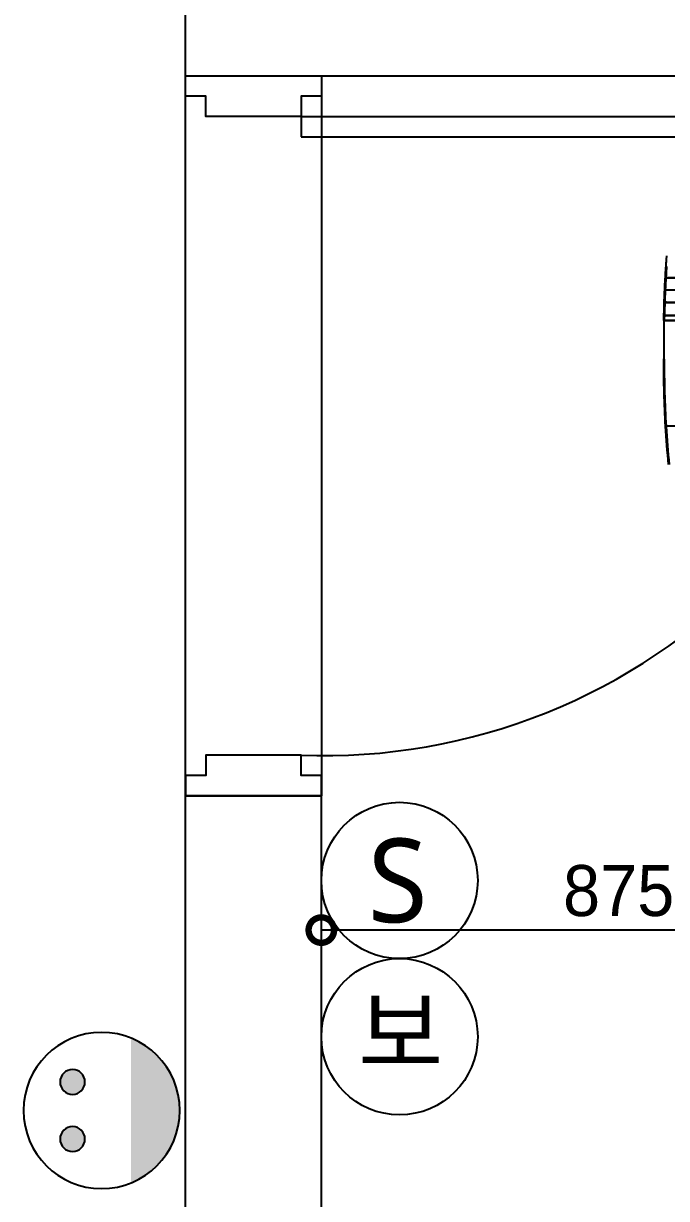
# Model space of a CAD drawing. Header units: inches. Extents: x 220271 to 272471, y 38563 to 64452.
# Drawn here: x 260500 to 261446, y 50868 to 52597 of the extents above; entities that cross this region are included whole.
import ezdxf

# ---------------------------------------------------------------- set-up
doc = ezdxf.new("R2010")
doc.units = ezdxf.units.IN
doc.header["$LTSCALE"] = 50
doc.header["$MEASUREMENT"] = 0
for name, color, linetype in [('06-LIGHT', 4, 'Continuous'), ('07-DIM WAL', 5, 'Continuous'), ('F-WALL1', 2, 'Continuous'), ('도면층4', 4, 'Continuous'), ('도면층5', 5, 'Continuous'), ('설비', 140, 'Continuous')]:
    doc.layers.add(name, color=color, linetype=linetype)
doc.styles.add('스타일1', font='HY울릉도M.TTF')
doc.styles.add('코레일둥고', font='Korail_Round_Gothic_Medium.ttf')
doc.dimstyles.new('30', dxfattribs={"dimscale": 30, "dimtxt": 2.5, "dimasz": 2.5, "dimexe": 1.25, "dimexo": 2, "dimtad": 1, "dimdec": 0, "dimtxsty": '스타일1', "dimblk": 'DOTSMALL', "dimcen": 2.5, "dimclrd": 1, "dimclre": 1, "dimclrt": 7, "dimadec": 0, "dimazin": 0, "dimtfac": 1, "dimtdec": 0, "dimtix": 1, "dimtmove": 0, "dimatfit": 3, "dimldrblk": 'DOTSMALL', "dimfxl": 1.25, "dimarcsym": 0})

# ---------------------------------------------------------------- blocks, each defined once
blk = doc.blocks.new('메인도면')
at = {"layer": 'F-WALL1'}
for p, q in [((295551.2, 89725.8), (295551.2, 89895.8)), ((295751.2, 89725.8), (295891.2, 89725.8)), ((295751.2, 89725.8), (295751.2, 89725.8)), ((295891.2, 89725.8), (297021.2, 89725.8)), ((295551.2, 85660.8), (295551.2, 88665.8)), ((295751.2, 85660.8), (295751.2, 88665.8))]:
    blk.add_line(p, q, dxfattribs=at)
at = {"layer": '도면층4'}
for p, q in [((295551.2, 88665.8), (295551.2, 89725.8)), ((295751.2, 89725.8), (295751.2, 88665.8)), ((295721.2, 89665.8), (296631.2, 89665.8)), ((295721.2, 89665.8), (295721.2, 89635.8)), ((295721.2, 89635.8), (296630.6, 89635.8)), ((295751.2, 88665.8), (295551.2, 88665.8))]:
    blk.add_line(p, q, dxfattribs=at)
for points in [[(295751.2, 89725.8), (295751.2, 89695.8), (295721.2, 89695.8), (295721.2, 89665.8), (295581.2, 89665.8), (295581.2, 89695.8), (295551.2, 89695.8), (295551.2, 89725.8), (295751.2, 89725.8)], [(295751.2, 88665.8), (295751.2, 88695.8), (295721.2, 88695.8), (295721.2, 88725.8), (295581.2, 88725.8), (295581.2, 88695.8), (295551.2, 88695.8), (295551.2, 88665.8), (295751.2, 88665.8)]]:
    blk.add_lwpolyline(points, dxfattribs=at)
at = {"layer": '도면층5'}
blk.add_arc((295755.1, 89602.9), 877.8, 267.7834, 4.1096, dxfattribs=at)
blk = doc.blocks.new('cjswjdeh')
blk.add_blockref('메인도면', (-34813.2, 2184))
blk = doc.blocks.new('SW')
at = {"layer": '설비', "color": 140}
blk.add_circle((11533254.1, -14277699.4), 184, dxfattribs=at)
at = {"layer": '설비', "color": 140, "insert": (11533320, -14277600.8), "char_height": 197.143, "width": 314.327, "attachment_point": 3, "style": '코레일둥고'}
blk.add_mtext('{\\fMalgun Gothic|b0|i0|c129|p50;S}', dxfattribs=at)
blk = doc.blocks.new('QHDLFFJ')
at = {"layer": '설비', "color": 140}
blk.add_circle((236550.8, 104207.8), 115, dxfattribs=at)
at = {"layer": '설비', "color": 140, "style": '코레일둥고'}
blk.add_text('보 ', height=100, dxfattribs=at).set_placement((236489.6, 104163.9))
blk = doc.blocks.new('egoo')
at = {"layer": '설비'}
h = blk.add_hatch(color=140, dxfattribs=at)
edge = h.paths.add_edge_path()
edge.add_arc((1015645.3, 443433.7), 22.3, 0, 360)
h = blk.add_hatch(color=140, dxfattribs=at)
edge = h.paths.add_edge_path()
edge.add_arc((1015747.7, 443433.7), 22.3, 0, 360)
h = blk.add_hatch(color=140, dxfattribs=at)
edge = h.paths.add_edge_path()
edge.add_line((1015826.3, 443329.1), (1015566.6, 443329.1))
edge.add_ellipse((1015696.5, 443381.5), major_axis=(99, 99), ratio=1, start_angle=156.9578, end_angle=293.0422)
at = {"layer": '설비', "color": 140}
for centre, radius in [((1015696.5, 443381.5), 140), ((1015645.3, 443433.7), 22.3), ((1015747.7, 443433.7), 22.3)]:
    blk.add_circle(centre, radius, dxfattribs=at)
blk = doc.blocks.new('_DOTSMALL')
at = {"color": 0, "linetype": 'ByBlock', "const_width": 0.5}
blk.add_lwpolyline([(-0.0625, 0, 1), (0.0625, 0, 1)], format="xyb", close=True, dxfattribs=at)
blk = doc.blocks.new('*D164')
at = {"layer": '07-DIM WAL', "color": 1, "lineweight": -2, "transparency": 16777216}
for p, q in [((260937.9, 51322.6), (260937.9, 51300.1)), ((261812.9, 51322.6), (261812.9, 51300.1)), ((261812.9, 51262.6), (260937.9, 51262.6))]:
    blk.add_line(p, q, dxfattribs=at)
at = {"layer": 'Defpoints', "color": 0, "transparency": 16777216}
for p in [(260937.9, 51262.6), (260937.9, 51262.6), (261812.9, 51262.6)]:
    blk.add_point(p, dxfattribs=at)
at = {"layer": '07-DIM WAL', "color": 1, "lineweight": -2, "transparency": 16777216, "xscale": 75, "yscale": 75, "zscale": 75, "rotation": 180}
blk.add_blockref('_DOTSMALL', (260937.9, 51262.6), dxfattribs=at)
at = {"layer": '07-DIM WAL', "color": 1, "lineweight": -2, "transparency": 16777216, "xscale": 75, "yscale": 75, "zscale": 75}
blk.add_blockref('_DOTSMALL', (261812.9, 51262.6), dxfattribs=at)
at = {"layer": '07-DIM WAL', "color": 7, "transparency": 16777216, "insert": (261375.4, 51320.3), "char_height": 75, "attachment_point": 5, "style": '스타일1'}
blk.add_mtext('875', dxfattribs=at)
blk = doc.blocks.new('*U121')
at = {"color": 8}
for p, q in [((1219.6, 186.8), (1219.6, 186.8)), ((1219.7, 193.2), (1219.7, 193.2)), ((1219.8, 190.6), (1219.8, 190.6)), ((1219.8, 190.5), (1219.8, 190.5)), ((1219.8, 190.5), (1219.8, 190.5)), ((1219.8, 189.4), (1219.8, 189.4))]:
    blk.add_line(p, q, dxfattribs=at)
for centre, radius, start, end in [((1219, 193.8), 0.2, 80.5717, 90), ((1215.4, 165.3), 0.5, 358.2397, 0)]:
    blk.add_arc(centre, radius, start, end, dxfattribs=at)
for centre, major_axis, ratio, start_param, end_param in [((1218.8, 186.3), (0, -0.2), 0.201921, 0.053462, 1.568761), ((1218.9, 193.8), (0, -0.2), 0.205027, 1.568733, 3.141593), ((1219, 193.8), (0.033, 0.197), 0.348188, 4.76642, 6.323186), ((1219, 193.8), (0, -0.2), 0.351833, 1.567117, 3.141593), ((1219.1, 194.1), (-0.393, -0.309), 0.676569, 1.247751, 2.270849), ((1219.2, 193.8), (-0.5, -0.021), 0.710917, 2.398177, 3.067106), ((1218, 166.3), (0, -0.8), 0.192414, 0, 1.56303), ((1218.1, 166.3), (-0.127, 0.79), 0.18902, 3.140748, 4.674174), ((1215.4, 165.3), (-0.5, 0.015), 0.003269, 1.745497, 3.141044), ((1217.3, 146.3), (0, -0.8), 0.1863, 0, 1.559168), ((1217.3, 146.3), (-0.111, 0.792), 0.18309, 3.140852, 4.674944), ((1216.4, 127.3), (0, -0.8), 0.179084, 0, 1.549822), ((1216.4, 127.3), (-0.096, 0.794), 0.175481, 3.140957, 4.670141)]:
    blk.add_ellipse(centre, major_axis=major_axis, ratio=ratio, start_param=start_param, end_param=end_param, dxfattribs=at)
for points, degree in [([(1216.2, 360.1), (1214.9, 380.1), (1213.3, 400.1), (1211.2, 420)], 3), ([(1212.1, 420), (1214.1, 400.1), (1215.8, 380.2), (1217, 360.2)], 3), ([(1217.2, 360), (1216, 380.1), (1214.3, 400.1), (1212.3, 420)], 3), ([(1217, 360.2), (1217, 360.2), (1216.6, 360.2), (1216.2, 360.1)], 3), ([(1218.9, 254.4), (1219.2, 289.6), (1218.3, 324.9), (1216.2, 360)], 3), ([(1217, 360), (1217, 360), (1216.6, 360), (1216.2, 360)], 3), ([(1217.1, 360.1), (1217.1, 360.1), (1217, 360.1), (1217, 360.2)], 3), ([(1217, 360.2), (1217, 360.1), (1217, 360.1), (1217, 360)], 3), ([(1217, 360), (1219.1, 324.8), (1220, 289.4), (1219.7, 254.1)], 3), ([(1217.1, 360.1), (1217.1, 360.1), (1217.2, 360), (1217.2, 360)], 3), ([(1219.8, 194), (1220.2, 289.4), (1219.3, 324.7), (1217.2, 360)], 3), ([(1218.9, 186), (1218.3, 186), (1217.7, 186), (1217, 186)], 3), ([(1218.4, 194), (1218.6, 194), (1218.7, 194), (1218.9, 194)], 3), ([(1218.9, 194), (1218.9, 194), (1219, 194), (1219, 194)], 3), ([(1219.1, 193.8), (1219, 193.8), (1219, 193.8), (1218.9, 193.8)], 3), ([(1218.9, 186), (1218.9, 186), (1218.9, 186), (1218.9, 186)], 3), ([(1219.1, 193.9), (1219.2, 193.9), (1219.3, 194), (1219.4, 194.1)], 3), ([(1219.3, 186), (1219.2, 186), (1219.2, 186.1), (1219.1, 186.1)], 3), ([(1219.3, 186), (1219.4, 186), (1219.5, 186), (1219.5, 186)], 3), ([(1219.7, 194.1), (1219.6, 194.1), (1219.5, 194.1), (1219.4, 194.1)], 3), ([(1219.4, 194.1), (1219.4, 194.1), (1219.4, 194.1), (1219.5, 194.1)], 3), ([(1219.5, 186), (1219.5, 186.2), (1219.5, 186.3), (1219.5, 186.5)], 3), ([(1219.6, 186.8), (1219.7, 187.3), (1219.7, 187.9)], 2), ([(1219.8, 194), (1219.8, 194), (1219.7, 194.1), (1219.7, 194.1)], 3), ([(1219.7, 194.1), (1219.7, 194), (1219.7, 193.9), (1219.7, 193.8)], 3), ([(1219.7, 193.8), (1219.7, 193.7), (1219.7, 193.5), (1219.7, 193.4)], 3), ([(1219.8, 190.6), (1219.7, 193.2)], 1), ([(1219.8, 190.9), (1219.8, 190.7), (1219.8, 190.6), (1219.8, 190.5)], 3), ([(1219.8, 190.5), (1219.8, 190.5), (1219.8, 190.5), (1219.8, 190.5)], 3), ([(1218.2, 166.3), (1218.2, 166.3), (1218.2, 166.3), (1218.2, 166.3)], 3), ([(1219, 166.5), (1219, 166.1), (1219, 165.8), (1219, 165.5)], 3), ([(1218.2, 165.5), (1218.1, 165.5), (1218.1, 165.5), (1218, 165.5)], 3), ([(1217.5, 145.5), (1217.4, 145.5), (1217.4, 145.5), (1217.3, 145.5)], 3), ([(1217.5, 146.3), (1217.5, 146.3), (1217.5, 146.3), (1217.5, 146.3)], 3), ([(1218.3, 146.5), (1218.3, 146.1), (1218.3, 145.8), (1218.3, 145.5)], 3), ([(1215.8, 126.5), (1215.9, 126.7), (1215.9, 126.9), (1215.9, 127)], 3), ([(1216.5, 126.5), (1216.5, 126.5), (1216.4, 126.5), (1216.4, 126.5)], 3), ([(1216.5, 127.3), (1216.5, 127.3), (1216.5, 127.3), (1216.5, 127.3)], 3), ([(1217.3, 126.5), (1217.3, 126.5), (1217.1, 126.6), (1216.8, 126.6)], 3), ([(1216.2, 109.4), (1216.2, 109.1), (1216.2, 108.8), (1216.2, 108.5)], 3)]:
    blk.add_open_spline(points, degree=degree, dxfattribs=at)
for points, knots in [([(1026.8, 360), (1034.9, 360), (1051, 360), (1075.2, 360), (1099.5, 360), (1123.7, 360), (1147.8, 360), (1172, 360), (1192, 360), (1206, 360), (1212.7, 360), (1215.4, 360), (1216.2, 360)], [0, 0, 0, 0, 0.127521, 0.255042, 0.382563, 0.510084, 0.637605, 0.765126, 0.892647, 0.956407, 0.988287, 1, 1, 1, 1]), ([(1216.2, 360), (1216.2, 360), (1216.2, 360), (1216.2, 360), (1216.2, 360.1), (1216.2, 360.1)], [0, 0, 0, 0, 0.00042, 0.00042, 1, 1, 1, 1]), ([(739.9, 193.9), (819.9, 193.9), (899.8, 193.9), (999.8, 193.9), (1019.8, 193.9), (1059.7, 193.9), (1079.7, 193.9), (1119.7, 193.9), (1139.7, 193.9), (1169.5, 193.9), (1179.4, 193.9), (1194.3, 193.9), (1199.3, 193.9), (1209.1, 193.9), (1214.1, 193.9), (1219, 193.9)], [0, 0, 0, 0, 0.5, 0.5, 0.625, 0.625, 0.75, 0.75, 0.875, 0.875, 0.9375, 0.9375, 0.96875, 0.96875, 1, 1, 1, 1]), ([(1218.9, 193.8), (1214, 193.8), (1209.1, 193.8), (1199.2, 193.8), (1194.3, 193.8), (1179.4, 193.8), (1169.5, 193.8), (1139.6, 193.8), (1119.6, 193.8), (1079.7, 193.8), (1059.7, 193.8), (1019.7, 193.8), (999.7, 193.8), (899.8, 193.8), (819.9, 193.8), (739.9, 193.8)], [0, 0, 0, 0, 0.03125, 0.03125, 0.0625, 0.0625, 0.125, 0.125, 0.25, 0.25, 0.375, 0.375, 0.5, 0.5, 1, 1, 1, 1]), ([(739.9, 186.3), (819.9, 186.3), (899.8, 186.3), (999.7, 186.3), (1019.7, 186.3), (1059.6, 186.3), (1079.6, 186.3), (1119.5, 186.3), (1139.5, 186.3), (1169.3, 186.3), (1179.3, 186.3), (1194.1, 186.3), (1199.1, 186.3), (1209, 186.3), (1213.9, 186.3), (1218.8, 186.3)], [0, 0, 0, 0, 0.5, 0.5, 0.625, 0.625, 0.75, 0.75, 0.875, 0.875, 0.9375, 0.9375, 0.96875, 0.96875, 1, 1, 1, 1]), ([(1218.8, 186.1), (1213.9, 186.1), (1209, 186.1), (1199.1, 186.1), (1194.1, 186.1), (1179.2, 186.1), (1169.3, 186.1), (1139.5, 186.1), (1119.5, 186.1), (1079.6, 186.1), (1059.6, 186.1), (1019.6, 186.1), (999.7, 186.1), (899.8, 186.1), (819.9, 186.1), (739.9, 186.1)], [0, 0, 0, 0, 0.03125, 0.03125, 0.0625, 0.0625, 0.125, 0.125, 0.25, 0.25, 0.375, 0.375, 0.5, 0.5, 1, 1, 1, 1]), ([(1029.8, 194.4), (1045.6, 194.4), (1061.5, 194.4), (1093.1, 194.4), (1108.9, 194.4), (1140.4, 194.4), (1156.2, 194.4), (1179.8, 194.4), (1187.6, 194.4), (1199.4, 194.4), (1203.3, 194.4), (1211.1, 194.4), (1215, 194.4), (1218.9, 194.4)], [0, 0, 0, 0, 0.25, 0.25, 0.5, 0.5, 0.75, 0.75, 0.875, 0.875, 0.9375, 0.9375, 1, 1, 1, 1]), ([(1218.4, 194), (1213.7, 194), (1209, 194), (1199.3, 194), (1194.3, 194), (1179.5, 194), (1169.5, 194), (1139.7, 194), (1119.7, 194), (1079.7, 194), (1059.8, 194), (1036.8, 194), (1033.8, 194), (1030.8, 194)], [0, 0, 0, 0, 0.076277, 0.076277, 0.155939, 0.155939, 0.315263, 0.315263, 0.633912, 0.633912, 0.952561, 0.952561, 1, 1, 1, 1]), ([(1217, 185.7), (1208.5, 185.7), (1199.8, 185.7), (1182.1, 185.7), (1173.1, 185.7), (1146, 185.7), (1127.9, 185.7), (1109.7, 185.7)], [0, 0, 0, 0, 0.243248, 0.243248, 0.495499, 0.495499, 1, 1, 1, 1]), ([(1217, 186), (1212.2, 186), (1207.2, 186), (1197.4, 186), (1192.5, 186), (1177.7, 186), (1167.8, 186), (1156.5, 186), (1155.1, 186), (1153.7, 186)], [0, 0, 0, 0, 0.233427, 0.233427, 0.466853, 0.466853, 0.933707, 0.933707, 1, 1, 1, 1]), ([(1217, 186), (1217, 186), (1217, 186), (1217, 186), (1217, 186), (1217, 186)], [0, 0, 0, 0, 0.865418, 0.865418, 1, 1, 1, 1]), ([(1218.2, 166.3), (1218.3, 169.6), (1218.4, 172.9), (1218.6, 179.4), (1218.6, 182.6), (1218.7, 185.8)], [0, 0, 0, 0, 0.505489, 0.505489, 1, 1, 1, 1]), ([(1219.3, 186), (1219.2, 186), (1219.1, 185.9), (1219, 185.9), (1218.9, 185.8), (1218.8, 185.8), (1218.7, 185.8), (1218.7, 185.8)], [0, 0, 0, 0, 0.426124, 0.426124, 0.795442, 0.795442, 1, 1, 1, 1]), ([(1218.8, 186.3), (1218.8, 186.6), (1218.8, 187), (1218.9, 188.3), (1218.9, 189.1), (1218.9, 190.9), (1218.9, 191.7), (1218.9, 193), (1218.9, 193.4), (1218.9, 193.8)], [0, 0, 0, 0, 0.152969, 0.152969, 0.497591, 0.497591, 0.842214, 0.842214, 1, 1, 1, 1]), ([(1218.8, 186.3), (1218.9, 186.3), (1219, 186.3), (1219.2, 186.3), (1219.2, 186.3), (1219.2, 186.3)], [0, 0, 0, 0, 0.840137, 0.840137, 1, 1, 1, 1]), ([(1219.1, 186), (1219.1, 186), (1219.1, 186.1), (1219, 186.1), (1218.9, 186.1), (1218.8, 186.1)], [0, 0, 0, 0, 0.249344, 0.249344, 1, 1, 1, 1]), ([(1219, 194), (1219, 194), (1219, 194.1), (1219, 194.2), (1218.9, 194.2), (1218.9, 194.3), (1218.9, 194.3), (1218.9, 194.3), (1218.9, 194.3), (1218.9, 194.4), (1218.9, 194.4), (1218.9, 194.4), (1218.9, 194.4), (1218.9, 194.4), (1218.9, 194.4), (1218.9, 194.4), (1218.9, 194.4), (1218.9, 194.4)], [0, 0, 0, 0, 0.329841, 0.329841, 0.64484, 0.64484, 0.808285, 0.808285, 0.89597, 0.89597, 0.943441, 0.943441, 0.96921, 0.96921, 0.986236, 0.986236, 1, 1, 1, 1]), ([(1218.9, 194.4), (1218.9, 194.4), (1218.9, 194.4), (1218.9, 194.4), (1218.9, 194.4), (1218.9, 194.4), (1218.9, 194.4), (1218.9, 194.4), (1218.9, 194.4), (1218.9, 194.4), (1218.9, 194.4), (1219, 194.3), (1219, 194.3), (1219, 194.3), (1219.1, 194.3), (1219.2, 194.2), (1219.3, 194.2), (1219.4, 194.1)], [0, 0, 0, 0, 0.009976, 0.009976, 0.022556, 0.022556, 0.04139, 0.04139, 0.07605, 0.07605, 0.139998, 0.139998, 0.259042, 0.259042, 0.487994, 0.487994, 1, 1, 1, 1]), ([(1218.9, 186), (1218.9, 186), (1218.9, 186), (1219, 186), (1219, 186), (1219.1, 186), (1219.1, 186), (1219.1, 186), (1219.1, 186), (1219.1, 186), (1219.1, 186), (1219.1, 186)], [0, 0, 0, 0, 0.330293, 0.330293, 0.681956, 0.681956, 0.82164, 0.82164, 0.940754, 0.940754, 1, 1, 1, 1]), ([(1219.5, 186), (1219.4, 182.7), (1219.4, 179.4), (1219.2, 172.9), (1219.1, 169.7), (1219, 166.5)], [0, 0, 0, 0, 0.504534, 0.504534, 1, 1, 1, 1]), ([(1219.7, 193.2), (1219.7, 193.3), (1219.7, 193.3), (1219.6, 193.5), (1219.6, 193.6), (1219.5, 193.7), (1219.4, 193.7), (1219.3, 193.8), (1219.2, 193.8), (1219.1, 193.8)], [0, 0, 0, 0, 0.259, 0.259, 0.575766, 0.575766, 0.78372, 0.78372, 1, 1, 1, 1]), ([(1219.1, 186.1), (1219.2, 186.1), (1219.3, 186.1), (1219.4, 186.3), (1219.6, 186.5), (1219.6, 186.7), (1219.6, 186.8)], [0, 0, 0, 0, 0.088268, 0.35843, 0.674319, 1, 1, 1, 1]), ([(1219.1, 186), (1219.1, 186), (1219.1, 186), (1219.1, 186.1), (1219.1, 186.1), (1219.2, 186.1), (1219.2, 186.1), (1219.2, 186.1), (1219.2, 186.1), (1219.2, 186.1), (1219.2, 186.2), (1219.2, 186.2), (1219.2, 186.2), (1219.2, 186.2), (1219.2, 186.3), (1219.2, 186.3)], [0, 0, 0, 0, 0.055006, 0.055006, 0.276288, 0.276288, 0.497423, 0.497423, 0.530007, 0.530007, 0.756604, 0.756604, 0.983112, 0.983112, 1, 1, 1, 1]), ([(1219.2, 186.3), (1219.3, 186.3), (1219.3, 186.3), (1219.4, 186.4), (1219.5, 186.5), (1219.6, 186.6), (1219.6, 186.7), (1219.6, 186.8)], [0, 0, 0, 0, 0.226788, 0.226788, 0.577205, 0.577205, 1, 1, 1, 1]), ([(1219.5, 194.1), (1219.6, 194), (1219.6, 193.9), (1219.6, 193.9), (1219.7, 193.8), (1219.7, 193.8)], [0, 0, 0, 0, 0.71699, 0.71699, 1, 1, 1, 1]), ([(1219.7, 193.2), (1219.7, 193), (1219.7, 192.8), (1219.7, 191.7), (1219.7, 190.9), (1219.7, 189.1), (1219.7, 188.3), (1219.6, 187.2), (1219.6, 187), (1219.6, 186.8)], [0, 0, 0, 0, 0.092017, 0.092017, 0.499829, 0.499829, 0.907641, 0.907641, 1, 1, 1, 1]), ([(1219.6, 186.8), (1219.7, 187.2), (1219.7, 187.7), (1219.7, 188.6), (1219.7, 189), (1219.8, 189.4)], [0, 0, 0, 0, 0.5, 0.5, 1, 1, 1, 1]), ([(1219.8, 190.6), (1219.8, 191), (1219.8, 191.4), (1219.7, 192.3), (1219.7, 192.7), (1219.7, 193.2)], [0, 0, 0, 0, 0.5, 0.5, 1, 1, 1, 1]), ([(1219.8, 190.5), (1219.8, 190.8), (1219.8, 191.2), (1219.8, 191.9), (1219.8, 192.2), (1219.8, 193.1), (1219.8, 193.5), (1219.8, 194)], [0, 0, 0, 0, 0.298691, 0.298691, 0.597383, 0.597383, 1, 1, 1, 1]), ([(1219.8, 189.4), (1219.8, 189.5), (1219.8, 189.6), (1219.8, 189.7), (1219.8, 189.8), (1219.8, 190), (1219.8, 190.1), (1219.8, 190.3), (1219.8, 190.3), (1219.8, 190.5), (1219.8, 190.5), (1219.8, 190.6)], [0, 0, 0, 0, 0.21624, 0.21624, 0.432749, 0.432749, 0.645647, 0.645647, 0.856424, 0.856424, 1, 1, 1, 1]), ([(1109.7, 166.3), (1127.9, 166.3), (1146.1, 166.3), (1173.2, 166.3), (1182.2, 166.3), (1200.3, 166.3), (1209.3, 166.3), (1218.2, 166.3)], [0, 0, 0, 0, 0.5, 0.5, 0.75, 0.75, 1, 1, 1, 1]), ([(1219, 166.5), (1219, 166.5), (1219, 166.5), (1219, 166.4), (1219, 166.3), (1219, 166.2), (1219, 166.1), (1218.9, 165.9), (1218.8, 165.8), (1218.6, 165.7), (1218.6, 165.6), (1218.4, 165.6), (1218.3, 165.5), (1218.2, 165.5)], [0, 0, 0, 0, 0.004657, 0.004657, 0.171178, 0.171178, 0.329678, 0.329678, 0.602664, 0.602664, 0.791782, 0.791782, 1, 1, 1, 1]), ([(1219, 166.5), (1219, 166.5), (1219, 166.5), (1219, 166.5), (1219, 166.4), (1219, 166.4), (1219, 166.4), (1218.9, 166.4), (1218.8, 166.3), (1218.6, 166.3), (1218.6, 166.3), (1218.4, 166.3), (1218.3, 166.3), (1218.2, 166.3)], [0, 0, 0, 0, 0.004657, 0.004657, 0.171177, 0.171177, 0.329676, 0.329676, 0.60266, 0.60266, 0.791779, 0.791779, 1, 1, 1, 1]), ([(1218, 165.5), (1212.3, 165.5), (1206.6, 165.5), (1195.1, 165.5), (1189.4, 165.5), (1172.1, 165.5), (1160.6, 165.5), (1149, 165.5)], [0, 0, 0, 0, 0.25, 0.25, 0.5, 0.5, 1, 1, 1, 1]), ([(1215.5, 165.3), (1206.7, 165.3), (1197.7, 165.3), (1179.9, 165.3), (1170.9, 165.3), (1161.9, 165.3)], [0, 0, 0, 0, 0.5, 0.5, 1, 1, 1, 1]), ([(1217.5, 146.3), (1217.6, 147.8), (1217.6, 149.3), (1217.8, 152.5), (1217.8, 154.2), (1218, 158.5), (1218.1, 161.1), (1218.2, 164.2), (1218.2, 164.9), (1218.2, 165.5), (1218.2, 165.5), (1218.2, 165.5)], [0, 0, 0, 0, 0.235766, 0.235766, 0.501866, 0.501866, 0.901174, 0.901174, 0.999997, 0.999997, 1, 1, 1, 1]), ([(1219, 165.5), (1219, 165.5), (1219, 165.5), (1219, 164.8), (1219, 164.2), (1218.9, 161), (1218.8, 158.4), (1218.6, 154.2), (1218.6, 152.5), (1218.4, 149.3), (1218.4, 147.9), (1218.3, 146.5)], [0, 0, 0, 0, 0.000003, 0.000003, 0.105523, 0.105523, 0.506415, 0.506415, 0.773572, 0.773572, 1, 1, 1, 1]), ([(1217.3, 145.5), (1205.9, 145.5), (1194.4, 145.5), (1171.4, 145.5), (1159.8, 145.5), (1148.2, 145.5)], [0, 0, 0, 0, 0.5, 0.5, 1, 1, 1, 1]), ([(1148.3, 146.3), (1159.9, 146.3), (1171.4, 146.3), (1194.5, 146.3), (1206, 146.3), (1217.5, 146.3)], [0, 0, 0, 0, 0.5, 0.5, 1, 1, 1, 1]), ([(1216.5, 127.3), (1216.6, 128.7), (1216.7, 130.1), (1216.9, 133.2), (1216.9, 134.8), (1217.1, 138.9), (1217.3, 141.3), (1217.4, 144.3), (1217.4, 144.9), (1217.4, 145.5), (1217.4, 145.5), (1217.4, 145.5)], [0, 0, 0, 0, 0.235564, 0.235564, 0.502554, 0.502554, 0.903218, 0.903218, 0.999997, 0.999997, 1, 1, 1, 1]), ([(1218.3, 145.5), (1218.3, 145.5), (1218.3, 145.5), (1218.2, 144.9), (1218.2, 144.2), (1218.1, 141.2), (1218, 138.8), (1217.8, 134.8), (1217.7, 133.1), (1217.5, 130.2), (1217.4, 128.8), (1217.4, 127.4)], [0, 0, 0, 0, 0.000003, 0.000003, 0.104408, 0.104408, 0.506463, 0.506463, 0.77438, 0.77438, 1, 1, 1, 1]), ([(1218.3, 146.5), (1218.3, 146.5), (1218.3, 146.5), (1218.3, 146.4), (1218.3, 146.4), (1218.3, 146.4), (1218.2, 146.4), (1218.2, 146.4), (1218.1, 146.3), (1217.9, 146.3), (1217.8, 146.3), (1217.7, 146.3), (1217.6, 146.3), (1217.5, 146.3)], [0, 0, 0, 0, 0.004636, 0.004636, 0.174157, 0.174157, 0.335163, 0.335163, 0.60541, 0.60541, 0.79332, 0.79332, 1, 1, 1, 1]), ([(1218.3, 146.5), (1218.3, 146.5), (1218.3, 146.5), (1218.3, 146.4), (1218.3, 146.3), (1218.3, 146.1), (1218.2, 146.1), (1218.1, 145.9), (1218, 145.8), (1217.9, 145.7), (1217.8, 145.6), (1217.6, 145.6), (1217.5, 145.5), (1217.5, 145.5)], [0, 0, 0, 0, 0.004636, 0.004636, 0.174161, 0.174161, 0.335167, 0.335167, 0.60541, 0.60541, 0.793318, 0.793318, 1, 1, 1, 1]), ([(1216.4, 126.5), (1204.9, 126.5), (1193.4, 126.5), (1170.4, 126.5), (1158.8, 126.5), (1147.2, 126.5)], [0, 0, 0, 0, 0.5, 0.5, 1, 1, 1, 1]), ([(1147.3, 127.3), (1158.9, 127.3), (1170.5, 127.3), (1193.5, 127.3), (1205.1, 127.3), (1216.5, 127.3)], [0, 0, 0, 0, 0.5, 0.5, 1, 1, 1, 1]), ([(1215.4, 109.3), (1215.5, 110.6), (1215.6, 112), (1215.8, 114.9), (1215.9, 116.4), (1216.1, 119.5), (1216.2, 121), (1216.3, 123.9), (1216.4, 125.2), (1216.5, 126.5)], [0, 0, 0, 0, 0.234873, 0.234873, 0.503118, 0.503118, 0.771519, 0.771519, 1, 1, 1, 1]), ([(1217.3, 126.5), (1217.3, 126.5), (1217.3, 126.5), (1217.2, 125.2), (1217.2, 123.8), (1217, 120.9), (1216.9, 119.4), (1216.7, 116.3), (1216.6, 114.8), (1216.4, 112), (1216.3, 110.7), (1216.2, 109.4)], [0, 0, 0, 0, 0.000004, 0.000004, 0.237138, 0.237138, 0.506455, 0.506455, 0.775615, 0.775615, 1, 1, 1, 1]), ([(1217.4, 127.4), (1217.4, 127.4), (1217.4, 127.4), (1217.4, 127.4), (1217.4, 127.4), (1217.3, 127.4), (1217.3, 127.4), (1217.2, 127.3), (1217.1, 127.3), (1217, 127.3), (1216.9, 127.3), (1216.7, 127.3), (1216.6, 127.3), (1216.5, 127.3)], [0, 0, 0, 0, 0.004615, 0.004615, 0.177178, 0.177178, 0.340689, 0.340689, 0.607806, 0.607806, 0.79476, 0.79476, 1, 1, 1, 1]), ([(1217.4, 127.4), (1217.4, 127.4), (1217.4, 127.4), (1217.4, 127.4), (1217.4, 127.3), (1217.3, 127.1), (1217.3, 127.1), (1217.2, 126.9), (1217.1, 126.8), (1216.9, 126.7), (1216.9, 126.6), (1216.7, 126.5), (1216.6, 126.5), (1216.5, 126.5)], [0, 0, 0, 0, 0.004615, 0.004615, 0.177182, 0.177182, 0.340693, 0.340693, 0.607806, 0.607806, 0.794758, 0.794758, 1, 1, 1, 1]), ([(1217.4, 127.4), (1217.4, 127.3), (1217.3, 127.1), (1217.3, 126.8), (1217.3, 126.6), (1217.3, 126.5), (1217.3, 126.5), (1217.3, 126.5)], [0, 0, 0, 0, 0.584735, 0.584735, 0.999937, 0.999937, 1, 1, 1, 1]), ([(1216.2, 108.5), (1216.2, 108.5), (1216.2, 108.5), (1216.1, 108), (1216.1, 107.4), (1215.9, 104.7), (1215.8, 102.5), (1215.5, 98.9), (1215.4, 97.5), (1215.2, 94.8), (1215.1, 93.6), (1215, 92.4)], [0, 0, 0, 0, 0.000004, 0.000004, 0.099857, 0.099857, 0.50649, 0.50649, 0.77742, 0.77742, 1, 1, 1, 1]), ([(1216.2, 109.4), (1216.2, 109.4), (1216.2, 109.4), (1216.2, 109.4), (1216.2, 109.4), (1216.2, 109.4), (1216.2, 109.4), (1216.1, 109.3), (1216, 109.3), (1215.8, 109.3), (1215.8, 109.3), (1215.6, 109.3), (1215.5, 109.3), (1215.4, 109.3)], [0, 0, 0, 0, 0.004597, 0.004597, 0.179593, 0.179593, 0.345083, 0.345083, 0.60954, 0.60954, 0.795855, 0.795855, 1, 1, 1, 1]), ([(1216.2, 109.4), (1216.2, 109.4), (1216.2, 109.4), (1216.2, 109.3), (1216.2, 109.3), (1216.2, 109.1), (1216.1, 109), (1216, 108.9), (1216, 108.8), (1215.8, 108.7), (1215.7, 108.6), (1215.5, 108.5), (1215.5, 108.5), (1215.4, 108.5)], [0, 0, 0, 0, 0.004597, 0.004597, 0.179597, 0.179597, 0.345088, 0.345088, 0.609538, 0.609538, 0.795853, 0.795853, 1, 1, 1, 1])]:
    blk.add_open_spline(points, degree=3, knots=knots, dxfattribs=at)
blk = doc.blocks.new('acqkd')
at = {"layer": '06-LIGHT', "xscale": 0.9375580759604136, "yscale": 0.9375580759604136, "zscale": 0.9375580759604136, "rotation": 359.9999999999999}
blk.add_blockref('*U121', (1570160.1, 1746418.5), dxfattribs=at)

msp = doc.modelspace()

# ---------------------------------------------------------------- block references
at = {"color": 0, "rotation": 180}
msp.add_blockref('acqkd', (1832745.5, 1798760.1), dxfattribs=at)
at = {"layer": '07-DIM WAL'}
msp.add_blockref('cjswjdeh', (0, -39389.7), dxfattribs=at)
at = {"layer": '설비', "color": 140, "xscale": 0.625, "yscale": 0.625, "zscale": 0.625}
msp.add_blockref('SW', (-6947230.8, 8974897.8), dxfattribs=at)
at = {"layer": '설비'}
msp.add_blockref('QHDLFFJ', (24502.2, -53102.1), dxfattribs=at)
at = {"layer": '설비', "color": 140, "xscale": -0.8214285869294655, "yscale": 0.8214285869294655, "zscale": 0.8214285869294655, "rotation": 89.99999999999999}
msp.add_blockref('egoo', (624820.9, 885319.2), dxfattribs=at)

# ---------------------------------------------------------------- dimensions: what is measured, and where the dimension line sits
at = {"layer": '07-DIM WAL'}
dim = msp.add_linear_dim(base=(260937.9, 51262.6), p1=(261781, 51262.6), p2=(260937.9, 51262.6), dimstyle='30', dxfattribs=at)
dim.commit()
dim.dimension.update_dxf_attribs({"geometry": '*D164', "text_midpoint": (261375.4, 51320.3)})

doc.saveas('drawing.dxf')
